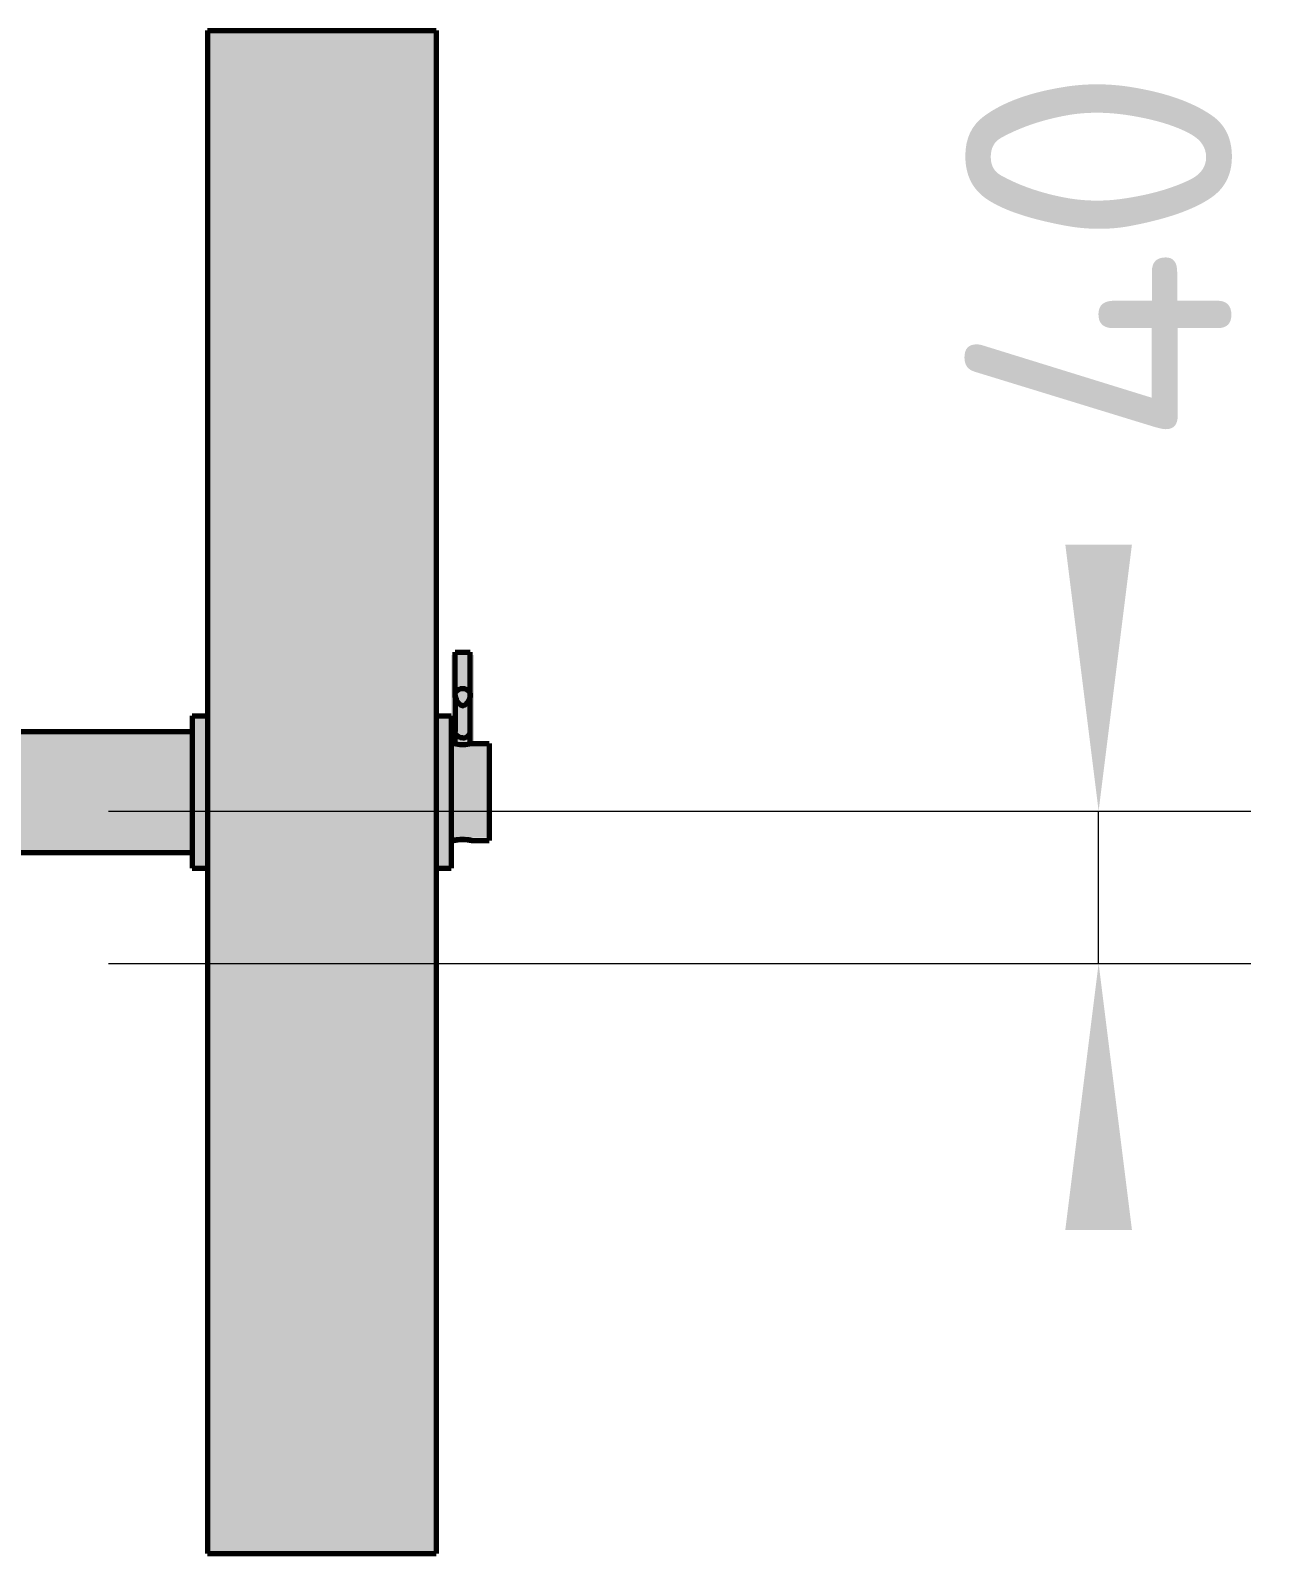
# Model space of a CAD drawing. Header units: millimetres. Extents: x 0 to 420, y 0 to 297.
# Drawn here: x 103.22 to 119.55, y 172.5 to 192.5 of the extents above; entities that cross this region are included whole.
import ezdxf

# ---------------------------------------------------------------- set-up
doc = ezdxf.new("R2010")
doc.units = ezdxf.units.MM
for name, color, linetype, lineweight in [('01-VISIBLE', 7, 'CONTINUOUS', 70), ('04-COTA', 3, 'CONTINUOUS', 18), ('13-GRAFICA', 30, 'CONTINUOUS', 18)]:
    doc.layers.add(name, color=color, linetype=linetype, lineweight=lineweight)
doc.styles.add('ISO3098', font='isocpeur.ttf')
doc.dimstyles.new('FLAMA-IRAM', dxfattribs={"dimtxt": 3.5, "dimasz": 3.5, "dimexe": 2, "dimexo": 1.5, "dimgap": 1, "dimtad": 1, "dimdec": 1, "dimtxsty": 'ISO3098', "dimblk": 'IRAM_FLECHA', "dimblk1": 'IRAM_FLECHA', "dimblk2": 'IRAM_FLECHA', "dimcen": 2.5, "dimclrd": 256, "dimclre": 256, "dimclrt": 256, "dimazin": 3, "dimtfac": 1, "dimtmove": 0, "dimatfit": 3, "dimlwd": 18, "dimlwe": 18})

# ---------------------------------------------------------------- blocks, each defined once
blk = doc.blocks.new('IRAM_FLECHA')
blk.add_solid([(0, 0), (-1, 0.125), (-1, -0.125)])

msp = doc.modelspace()

# ---------------------------------------------------------------- hatches: boundary and pattern name
at = {"layer": '13-GRAFICA', "true_color": 0x202020}
h = msp.add_hatch(color=7, dxfattribs=at)
h.dxf.hatch_style = 1
h.paths.add_polyline_path([(105.55, 172.5), (105.55, 192.5), (108.55, 192.5), (108.55, 172.5)])
at = {"layer": '13-GRAFICA', "true_color": 0xb21820}
h = msp.add_hatch(color=7, dxfattribs=at)
h.dxf.hatch_style = 1
h.paths.add_polyline_path([(108.75, 184.3), (109.05, 184.3), (109.05, 183.1), (108.75, 183.1)])
at = {"layer": '13-GRAFICA', "true_color": 0x787a80}
h = msp.add_hatch(color=7, dxfattribs=at)
h.dxf.hatch_style = 1
h.paths.add_polyline_path([(105.55, 183.5), (105.55, 181.5), (105.35, 181.5), (105.35, 183.5)])
h = msp.add_hatch(color=7, dxfattribs=at)
h.dxf.hatch_style = 1
h.paths.add_polyline_path([(108.75, 183.5), (108.75, 181.5), (108.55, 181.5), (108.55, 183.5)])
at = {"layer": '13-GRAFICA', "true_color": 0xb21820}
h = msp.add_hatch(color=7, dxfattribs=at)
h.dxf.hatch_style = 1
h.paths.add_polyline_path([(80.65, 181.7), (80.65, 183.3), (105.35, 183.3), (105.35, 181.7)])
at = {"layer": '13-GRAFICA', "true_color": 0x787a80}
h = msp.add_hatch(color=7, dxfattribs=at)
h.dxf.hatch_style = 1
h.paths.add_polyline_path([(108.75, 183.1), (109.25, 183.1), (109.25, 181.9), (108.75, 181.9)])

# ---------------------------------------------------------------- linework, layer by layer
at = {"layer": '01-VISIBLE'}
for p, q in [((105.55, 192.5), (108.55, 192.5)), ((108.8, 183.775), (108.8, 184.335)), ((109, 183.775), (109, 184.335)), ((105.35, 183.5), (105.55, 183.5)), ((108.55, 183.5), (108.75, 183.5)), ((80.65, 183.2937), (105.35, 183.2937)), ((108.8, 183.1325), (108.8, 183.295)), ((109, 183.1325), (109, 183.295)), ((108.75, 183.135), (108.785, 183.135)), ((109.015, 183.135), (109.25, 183.135)), ((108.75, 181.865), (108.785, 181.865)), ((109.015, 181.865), (109.25, 181.865)), ((80.65, 181.7063), (105.35, 181.7063)), ((105.35, 181.5), (105.55, 181.5)), ((108.55, 181.5), (108.75, 181.5)), ((105.55, 172.5), (108.55, 172.5))]:
    msp.add_line(p, q, dxfattribs=at)
for points in [[(105.55, 192.5), (105.55, 192.45), (105.55, 192.4), (105.55, 192.35), (105.55, 192.3), (105.55, 192.25), (105.55, 192.2), (105.55, 192.15), (105.55, 192.1), (105.55, 192.05), (105.55, 192), (105.55, 191.95), (105.55, 191.9), (105.55, 191.85), (105.55, 191.8), (105.55, 191.75), (105.55, 191.7), (105.55, 191.65), (105.55, 191.6), (105.55, 191.55), (105.55, 191.5), (105.55, 191.45), (105.55, 191.4), (105.55, 191.35), (105.55, 191.3), (105.55, 191.25), (105.55, 191.2), (105.55, 191.15), (105.55, 191.1), (105.55, 191.05), (105.55, 191), (105.55, 190.95), (105.55, 190.9), (105.55, 190.85), (105.55, 190.8), (105.55, 190.75), (105.55, 190.7), (105.55, 190.65), (105.55, 190.6), (105.55, 190.55), (105.55, 190.5), (105.55, 190.45), (105.55, 190.4), (105.55, 190.35), (105.55, 190.3), (105.55, 190.25), (105.55, 190.2), (105.55, 190.15), (105.55, 190.1), (105.55, 190.05), (105.55, 190), (105.55, 189.95), (105.55, 189.9), (105.55, 189.85), (105.55, 189.8), (105.55, 189.75), (105.55, 189.7), (105.55, 189.65), (105.55, 189.6), (105.55, 189.55), (105.55, 189.5), (105.55, 189.45), (105.55, 189.4), (105.55, 189.35), (105.55, 189.3), (105.55, 189.25), (105.55, 189.2), (105.55, 189.15), (105.55, 189.1), (105.55, 189.05), (105.55, 189), (105.55, 188.95), (105.55, 188.9), (105.55, 188.85), (105.55, 188.8), (105.55, 188.75), (105.55, 188.7), (105.55, 188.65), (105.55, 188.6), (105.55, 188.55), (105.55, 188.5), (105.55, 188.45), (105.55, 188.4), (105.55, 188.35), (105.55, 188.3), (105.55, 188.25), (105.55, 188.2), (105.55, 188.15), (105.55, 188.1), (105.55, 188.05), (105.55, 188), (105.55, 187.95), (105.55, 187.9), (105.55, 187.85), (105.55, 187.8), (105.55, 187.75), (105.55, 187.7), (105.55, 187.65), (105.55, 187.6), (105.55, 187.55), (105.55, 187.5), (105.55, 187.45), (105.55, 187.4), (105.55, 187.35), (105.55, 187.3), (105.55, 187.25), (105.55, 187.2), (105.55, 187.15), (105.55, 187.1), (105.55, 187.05), (105.55, 187), (105.55, 186.95), (105.55, 186.9), (105.55, 186.85), (105.55, 186.8), (105.55, 186.75), (105.55, 186.7), (105.55, 186.65), (105.55, 186.6), (105.55, 186.55), (105.55, 186.5), (105.55, 186.45), (105.55, 186.4), (105.55, 186.35), (105.55, 186.3), (105.55, 186.25), (105.55, 186.2), (105.55, 186.15), (105.55, 186.1), (105.55, 186.05), (105.55, 186), (105.55, 185.95), (105.55, 185.9), (105.55, 185.85), (105.55, 185.8), (105.55, 185.75), (105.55, 185.7), (105.55, 185.65), (105.55, 185.6), (105.55, 185.55), (105.55, 185.5), (105.55, 185.45), (105.55, 185.4), (105.55, 185.35), (105.55, 185.3), (105.55, 185.25), (105.55, 185.2), (105.55, 185.15), (105.55, 185.1), (105.55, 185.05), (105.55, 185), (105.55, 184.95), (105.55, 184.9), (105.55, 184.85), (105.55, 184.8), (105.55, 184.75), (105.55, 184.7), (105.55, 184.65), (105.55, 184.6), (105.55, 184.55), (105.55, 184.5), (105.55, 184.45), (105.55, 184.4), (105.55, 184.35), (105.55, 184.3), (105.55, 184.25), (105.55, 184.2), (105.55, 184.15), (105.55, 184.1), (105.55, 184.05), (105.55, 184), (105.55, 183.95), (105.55, 183.9), (105.55, 183.85), (105.55, 183.8), (105.55, 183.75), (105.55, 183.7), (105.55, 183.65), (105.55, 183.6), (105.55, 183.55), (105.55, 183.5), (105.55, 183.45), (105.55, 183.4), (105.55, 183.35), (105.55, 183.3), (105.55, 183.25), (105.55, 183.2), (105.55, 183.15), (105.55, 183.1), (105.55, 183.05), (105.55, 183), (105.55, 182.95), (105.55, 182.9), (105.55, 182.85), (105.55, 182.8), (105.55, 182.75), (105.55, 182.7), (105.55, 182.65), (105.55, 182.6), (105.55, 182.55), (105.55, 182.5), (105.55, 182.45), (105.55, 182.4), (105.55, 182.35), (105.55, 182.3), (105.55, 182.25), (105.55, 182.2), (105.55, 182.15), (105.55, 182.1), (105.55, 182.05), (105.55, 182), (105.55, 181.95), (105.55, 181.9), (105.55, 181.85), (105.55, 181.8), (105.55, 181.75), (105.55, 181.7), (105.55, 181.65), (105.55, 181.6), (105.55, 181.55), (105.55, 181.5), (105.55, 181.45), (105.55, 181.4), (105.55, 181.35), (105.55, 181.3), (105.55, 181.25), (105.55, 181.2), (105.55, 181.15), (105.55, 181.1), (105.55, 181.05), (105.55, 181), (105.55, 180.95), (105.55, 180.9), (105.55, 180.85), (105.55, 180.8), (105.55, 180.75), (105.55, 180.7), (105.55, 180.65), (105.55, 180.6), (105.55, 180.55), (105.55, 180.5), (105.55, 180.45), (105.55, 180.4), (105.55, 180.35), (105.55, 180.3), (105.55, 180.25), (105.55, 180.2), (105.55, 180.15), (105.55, 180.1), (105.55, 180.05), (105.55, 180), (105.55, 179.95), (105.55, 179.9), (105.55, 179.85), (105.55, 179.8), (105.55, 179.75), (105.55, 179.7), (105.55, 179.65), (105.55, 179.6), (105.55, 179.55), (105.55, 179.5), (105.55, 179.45), (105.55, 179.4), (105.55, 179.35), (105.55, 179.3), (105.55, 179.25), (105.55, 179.2), (105.55, 179.15), (105.55, 179.1), (105.55, 179.05), (105.55, 179), (105.55, 178.95), (105.55, 178.9), (105.55, 178.85), (105.55, 178.8), (105.55, 178.75), (105.55, 178.7), (105.55, 178.65), (105.55, 178.6), (105.55, 178.55), (105.55, 178.5), (105.55, 178.45), (105.55, 178.4), (105.55, 178.35), (105.55, 178.3), (105.55, 178.25), (105.55, 178.2), (105.55, 178.15), (105.55, 178.1), (105.55, 178.05), (105.55, 178), (105.55, 177.95), (105.55, 177.9), (105.55, 177.85), (105.55, 177.8), (105.55, 177.75), (105.55, 177.7), (105.55, 177.65), (105.55, 177.6), (105.55, 177.55), (105.55, 177.5), (105.55, 177.45), (105.55, 177.4), (105.55, 177.35), (105.55, 177.3), (105.55, 177.25), (105.55, 177.2), (105.55, 177.15), (105.55, 177.1), (105.55, 177.05), (105.55, 177), (105.55, 176.95), (105.55, 176.9), (105.55, 176.85), (105.55, 176.8), (105.55, 176.75), (105.55, 176.7), (105.55, 176.65), (105.55, 176.6), (105.55, 176.55), (105.55, 176.5), (105.55, 176.45), (105.55, 176.4), (105.55, 176.35), (105.55, 176.3), (105.55, 176.25), (105.55, 176.2), (105.55, 176.15), (105.55, 176.1), (105.55, 176.05), (105.55, 176), (105.55, 175.95), (105.55, 175.9), (105.55, 175.85), (105.55, 175.8), (105.55, 175.75), (105.55, 175.7), (105.55, 175.65), (105.55, 175.6), (105.55, 175.55), (105.55, 175.5), (105.55, 175.45), (105.55, 175.4), (105.55, 175.35), (105.55, 175.3), (105.55, 175.25), (105.55, 175.2), (105.55, 175.15), (105.55, 175.1), (105.55, 175.05), (105.55, 175), (105.55, 174.95), (105.55, 174.9), (105.55, 174.85), (105.55, 174.8), (105.55, 174.75), (105.55, 174.7), (105.55, 174.65), (105.55, 174.6), (105.55, 174.55), (105.55, 174.5), (105.55, 174.45), (105.55, 174.4), (105.55, 174.35), (105.55, 174.3), (105.55, 174.25), (105.55, 174.2), (105.55, 174.15), (105.55, 174.1), (105.55, 174.05), (105.55, 174), (105.55, 173.95), (105.55, 173.9), (105.55, 173.85), (105.55, 173.8), (105.55, 173.75), (105.55, 173.7), (105.55, 173.65), (105.55, 173.6), (105.55, 173.55), (105.55, 173.5), (105.55, 173.45), (105.55, 173.4), (105.55, 173.35), (105.55, 173.3), (105.55, 173.25), (105.55, 173.2), (105.55, 173.15), (105.55, 173.1), (105.55, 173.05), (105.55, 173), (105.55, 172.95), (105.55, 172.9), (105.55, 172.85), (105.55, 172.8), (105.55, 172.75), (105.55, 172.7), (105.55, 172.65), (105.55, 172.6), (105.55, 172.55), (105.55, 172.5)], [(108.55, 192.5), (108.55, 192.45), (108.55, 192.4), (108.55, 192.35), (108.55, 192.3), (108.55, 192.25), (108.55, 192.2), (108.55, 192.15), (108.55, 192.1), (108.55, 192.05), (108.55, 192), (108.55, 191.95), (108.55, 191.9), (108.55, 191.85), (108.55, 191.8), (108.55, 191.75), (108.55, 191.7), (108.55, 191.65), (108.55, 191.6), (108.55, 191.55), (108.55, 191.5), (108.55, 191.45), (108.55, 191.4), (108.55, 191.35), (108.55, 191.3), (108.55, 191.25), (108.55, 191.2), (108.55, 191.15), (108.55, 191.1), (108.55, 191.05), (108.55, 191), (108.55, 190.95), (108.55, 190.9), (108.55, 190.85), (108.55, 190.8), (108.55, 190.75), (108.55, 190.7), (108.55, 190.65), (108.55, 190.6), (108.55, 190.55), (108.55, 190.5), (108.55, 190.45), (108.55, 190.4), (108.55, 190.35), (108.55, 190.3), (108.55, 190.25), (108.55, 190.2), (108.55, 190.15), (108.55, 190.1), (108.55, 190.05), (108.55, 190), (108.55, 189.95), (108.55, 189.9), (108.55, 189.85), (108.55, 189.8), (108.55, 189.75), (108.55, 189.7), (108.55, 189.65), (108.55, 189.6), (108.55, 189.55), (108.55, 189.5), (108.55, 189.45), (108.55, 189.4), (108.55, 189.35), (108.55, 189.3), (108.55, 189.25), (108.55, 189.2), (108.55, 189.15), (108.55, 189.1), (108.55, 189.05), (108.55, 189), (108.55, 188.95), (108.55, 188.9), (108.55, 188.85), (108.55, 188.8), (108.55, 188.75), (108.55, 188.7), (108.55, 188.65), (108.55, 188.6), (108.55, 188.55), (108.55, 188.5), (108.55, 188.45), (108.55, 188.4), (108.55, 188.35), (108.55, 188.3), (108.55, 188.25), (108.55, 188.2), (108.55, 188.15), (108.55, 188.1), (108.55, 188.05), (108.55, 188), (108.55, 187.95), (108.55, 187.9), (108.55, 187.85), (108.55, 187.8), (108.55, 187.75), (108.55, 187.7), (108.55, 187.65), (108.55, 187.6), (108.55, 187.55), (108.55, 187.5), (108.55, 187.45), (108.55, 187.4), (108.55, 187.35), (108.55, 187.3), (108.55, 187.25), (108.55, 187.2), (108.55, 187.15), (108.55, 187.1), (108.55, 187.05), (108.55, 187), (108.55, 186.95), (108.55, 186.9), (108.55, 186.85), (108.55, 186.8), (108.55, 186.75), (108.55, 186.7), (108.55, 186.65), (108.55, 186.6), (108.55, 186.55), (108.55, 186.5), (108.55, 186.45), (108.55, 186.4), (108.55, 186.35), (108.55, 186.3), (108.55, 186.25), (108.55, 186.2), (108.55, 186.15), (108.55, 186.1), (108.55, 186.05), (108.55, 186), (108.55, 185.95), (108.55, 185.9), (108.55, 185.85), (108.55, 185.8), (108.55, 185.75), (108.55, 185.7), (108.55, 185.65), (108.55, 185.6), (108.55, 185.55), (108.55, 185.5), (108.55, 185.45), (108.55, 185.4), (108.55, 185.35), (108.55, 185.3), (108.55, 185.25), (108.55, 185.2), (108.55, 185.15), (108.55, 185.1), (108.55, 185.05), (108.55, 185), (108.55, 184.95), (108.55, 184.9), (108.55, 184.85), (108.55, 184.8), (108.55, 184.75), (108.55, 184.7), (108.55, 184.65), (108.55, 184.6), (108.55, 184.55), (108.55, 184.5), (108.55, 184.45), (108.55, 184.4), (108.55, 184.35), (108.55, 184.3), (108.55, 184.25), (108.55, 184.2), (108.55, 184.15), (108.55, 184.1), (108.55, 184.05), (108.55, 184), (108.55, 183.95), (108.55, 183.9), (108.55, 183.85), (108.55, 183.8), (108.55, 183.75), (108.55, 183.7), (108.55, 183.65), (108.55, 183.6), (108.55, 183.55), (108.55, 183.5), (108.55, 183.45), (108.55, 183.4), (108.55, 183.35), (108.55, 183.3), (108.55, 183.25), (108.55, 183.2), (108.55, 183.15), (108.55, 183.1), (108.55, 183.05), (108.55, 183), (108.55, 182.95), (108.55, 182.9), (108.55, 182.85), (108.55, 182.8), (108.55, 182.75), (108.55, 182.7), (108.55, 182.65), (108.55, 182.6), (108.55, 182.55), (108.55, 182.5), (108.55, 182.45), (108.55, 182.4), (108.55, 182.35), (108.55, 182.3), (108.55, 182.25), (108.55, 182.2), (108.55, 182.15), (108.55, 182.1), (108.55, 182.05), (108.55, 182), (108.55, 181.95), (108.55, 181.9), (108.55, 181.85), (108.55, 181.8), (108.55, 181.75), (108.55, 181.7), (108.55, 181.65), (108.55, 181.6), (108.55, 181.55), (108.55, 181.5), (108.55, 181.45), (108.55, 181.4), (108.55, 181.35), (108.55, 181.3), (108.55, 181.25), (108.55, 181.2), (108.55, 181.15), (108.55, 181.1), (108.55, 181.05), (108.55, 181), (108.55, 180.95), (108.55, 180.9), (108.55, 180.85), (108.55, 180.8), (108.55, 180.75), (108.55, 180.7), (108.55, 180.65), (108.55, 180.6), (108.55, 180.55), (108.55, 180.5), (108.55, 180.45), (108.55, 180.4), (108.55, 180.35), (108.55, 180.3), (108.55, 180.25), (108.55, 180.2), (108.55, 180.15), (108.55, 180.1), (108.55, 180.05), (108.55, 180), (108.55, 179.95), (108.55, 179.9), (108.55, 179.85), (108.55, 179.8), (108.55, 179.75), (108.55, 179.7), (108.55, 179.65), (108.55, 179.6), (108.55, 179.55), (108.55, 179.5), (108.55, 179.45), (108.55, 179.4), (108.55, 179.35), (108.55, 179.3), (108.55, 179.25), (108.55, 179.2), (108.55, 179.15), (108.55, 179.1), (108.55, 179.05), (108.55, 179), (108.55, 178.95), (108.55, 178.9), (108.55, 178.85), (108.55, 178.8), (108.55, 178.75), (108.55, 178.7), (108.55, 178.65), (108.55, 178.6), (108.55, 178.55), (108.55, 178.5), (108.55, 178.45), (108.55, 178.4), (108.55, 178.35), (108.55, 178.3), (108.55, 178.25), (108.55, 178.2), (108.55, 178.15), (108.55, 178.1), (108.55, 178.05), (108.55, 178), (108.55, 177.95), (108.55, 177.9), (108.55, 177.85), (108.55, 177.8), (108.55, 177.75), (108.55, 177.7), (108.55, 177.65), (108.55, 177.6), (108.55, 177.55), (108.55, 177.5), (108.55, 177.45), (108.55, 177.4), (108.55, 177.35), (108.55, 177.3), (108.55, 177.25), (108.55, 177.2), (108.55, 177.15), (108.55, 177.1), (108.55, 177.05), (108.55, 177), (108.55, 176.95), (108.55, 176.9), (108.55, 176.85), (108.55, 176.8), (108.55, 176.75), (108.55, 176.7), (108.55, 176.65), (108.55, 176.6), (108.55, 176.55), (108.55, 176.5), (108.55, 176.45), (108.55, 176.4), (108.55, 176.35), (108.55, 176.3), (108.55, 176.25), (108.55, 176.2), (108.55, 176.15), (108.55, 176.1), (108.55, 176.05), (108.55, 176), (108.55, 175.95), (108.55, 175.9), (108.55, 175.85), (108.55, 175.8), (108.55, 175.75), (108.55, 175.7), (108.55, 175.65), (108.55, 175.6), (108.55, 175.55), (108.55, 175.5), (108.55, 175.45), (108.55, 175.4), (108.55, 175.35), (108.55, 175.3), (108.55, 175.25), (108.55, 175.2), (108.55, 175.15), (108.55, 175.1), (108.55, 175.05), (108.55, 175), (108.55, 174.95), (108.55, 174.9), (108.55, 174.85), (108.55, 174.8), (108.55, 174.75), (108.55, 174.7), (108.55, 174.65), (108.55, 174.6), (108.55, 174.55), (108.55, 174.5), (108.55, 174.45), (108.55, 174.4), (108.55, 174.35), (108.55, 174.3), (108.55, 174.25), (108.55, 174.2), (108.55, 174.15), (108.55, 174.1), (108.55, 174.05), (108.55, 174), (108.55, 173.95), (108.55, 173.9), (108.55, 173.85), (108.55, 173.8), (108.55, 173.75), (108.55, 173.7), (108.55, 173.65), (108.55, 173.6), (108.55, 173.55), (108.55, 173.5), (108.55, 173.45), (108.55, 173.4), (108.55, 173.35), (108.55, 173.3), (108.55, 173.25), (108.55, 173.2), (108.55, 173.15), (108.55, 173.1), (108.55, 173.05), (108.55, 173), (108.55, 172.95), (108.55, 172.9), (108.55, 172.85), (108.55, 172.8), (108.55, 172.75), (108.55, 172.7), (108.55, 172.65), (108.55, 172.6), (108.55, 172.55), (108.55, 172.5)], [(108.8, 184.335), (108.825, 184.335), (108.85, 184.335), (108.875, 184.335), (108.9, 184.335), (108.925, 184.335), (108.95, 184.335), (108.975, 184.335), (109, 184.335)], [(108.8, 183.775), (108.8033, 183.7992), (108.8138, 183.8213), (108.8308, 183.8388), (108.8521, 183.8508), (108.8756, 183.8577), (108.9, 183.86)], [(108.9, 183.86), (108.9244, 183.8577), (108.9479, 183.8508), (108.9692, 183.8388), (108.9862, 183.8213), (108.9967, 183.7992), (109, 183.775)], [(109, 183.775), (108.9969, 183.7487), (108.9888, 183.7235), (108.9772, 183.6996), (108.9628, 183.6773), (108.9457, 183.6571), (108.9251, 183.6405), (108.9, 183.633), (108.8749, 183.6405), (108.8543, 183.6571), (108.8372, 183.6773), (108.8228, 183.6996), (108.8112, 183.7235), (108.8031, 183.7487), (108.8, 183.775)], [(108.8, 183.775), (108.8006, 183.7635), (108.8024, 183.7522), (108.8051, 183.741), (108.8087, 183.7301), (108.8129, 183.7194), (108.8178, 183.709)], [(108.8, 183.775), (108.8, 183.7497), (108.8, 183.7245), (108.8, 183.6992), (108.8, 183.6739), (108.8, 183.6487), (108.8, 183.6234), (108.8, 183.5982), (108.8, 183.5729), (108.8, 183.5476), (108.8, 183.5224), (108.8, 183.4971), (108.8, 183.4718), (108.8, 183.4466), (108.8, 183.4213), (108.8, 183.3961), (108.8, 183.3708), (108.8, 183.3455), (108.8, 183.3203), (108.8, 183.295)], [(108.8179, 183.7087), (108.8179, 183.7087), (108.8179, 183.7087), (108.8179, 183.7087), (108.8179, 183.7087), (108.8179, 183.7087), (108.8179, 183.7087)], [(108.8211, 183.7027), (108.8214, 183.7021), (108.8218, 183.7015), (108.8221, 183.7008), (108.8225, 183.7002), (108.8228, 183.6996), (108.8232, 183.699)], [(108.8233, 183.6987), (108.8233, 183.6987), (108.8233, 183.6987), (108.8233, 183.6987), (108.8233, 183.6987), (108.8233, 183.6987), (108.8233, 183.6987)], [(108.8273, 183.6919), (108.828, 183.6908), (108.8288, 183.6896), (108.8295, 183.6885), (108.8302, 183.6874), (108.831, 183.6862), (108.8317, 183.6851)], [(108.8319, 183.6848), (108.8319, 183.6848), (108.8319, 183.6848), (108.8319, 183.6848), (108.8319, 183.6848), (108.8319, 183.6848), (108.8319, 183.6848)], [(108.832, 183.6847), (108.8322, 183.6844), (108.8324, 183.6842), (108.8325, 183.6839), (108.8327, 183.6837), (108.8329, 183.6834), (108.833, 183.6832)], [(108.8371, 183.6774), (108.8378, 183.6765), (108.8385, 183.6756), (108.8391, 183.6747), (108.8398, 183.6738), (108.8405, 183.6729), (108.8412, 183.672)], [(108.8441, 183.6684), (108.8442, 183.6683), (108.8444, 183.6681), (108.8445, 183.6679), (108.8447, 183.6677), (108.8448, 183.6675), (108.845, 183.6674)], [(108.8485, 183.6633), (108.8489, 183.6628), (108.8493, 183.6624), (108.8498, 183.6619), (108.8502, 183.6614), (108.8506, 183.6609), (108.8511, 183.6604)], [(108.8554, 183.656), (108.8554, 183.656), (108.8554, 183.656), (108.8554, 183.656), (108.8554, 183.656), (108.8554, 183.656), (108.8554, 183.656)], [(108.8555, 183.6559), (108.8555, 183.6559), (108.8555, 183.6559), (108.8555, 183.6559), (108.8555, 183.6559), (108.8555, 183.6559), (108.8555, 183.6559)], [(108.8555, 183.6559), (108.8555, 183.6559), (108.8556, 183.6558), (108.8556, 183.6558), (108.8556, 183.6558), (108.8556, 183.6558), (108.8556, 183.6557)], [(108.8558, 183.6556), (108.8561, 183.6553), (108.8563, 183.6551), (108.8566, 183.6548), (108.8568, 183.6546), (108.8571, 183.6544), (108.8573, 183.6541)], [(108.8589, 183.6526), (108.8593, 183.6523), (108.8597, 183.6519), (108.8601, 183.6516), (108.8605, 183.6512), (108.8608, 183.6509), (108.8612, 183.6506)], [(108.8659, 183.6467), (108.8659, 183.6467), (108.8659, 183.6467), (108.8659, 183.6467), (108.8659, 183.6467), (108.8659, 183.6467), (108.8659, 183.6467)], [(108.8659, 183.6467), (108.8659, 183.6467), (108.8659, 183.6467), (108.8659, 183.6467), (108.8659, 183.6467), (108.8659, 183.6467), (108.8659, 183.6467)], [(108.8823, 183.6368), (108.8823, 183.6368), (108.8823, 183.6368), (108.8823, 183.6368), (108.8823, 183.6368), (108.8823, 183.6368), (108.8823, 183.6368)], [(108.8825, 183.6367), (108.8825, 183.6367), (108.8825, 183.6367), (108.8825, 183.6367), (108.8825, 183.6367), (108.8825, 183.6367), (108.8825, 183.6367)], [(108.8826, 183.6366), (108.8826, 183.6366), (108.8826, 183.6366), (108.8826, 183.6366), (108.8826, 183.6366), (108.8826, 183.6366), (108.8826, 183.6366)], [(108.8828, 183.6366), (108.8828, 183.6366), (108.8828, 183.6366), (108.8828, 183.6366), (108.8828, 183.6366), (108.8828, 183.6366), (108.8828, 183.6366)], [(108.883, 183.6365), (108.883, 183.6365), (108.883, 183.6365), (108.883, 183.6365), (108.883, 183.6365), (108.883, 183.6365), (108.883, 183.6365)], [(108.8832, 183.6364), (108.8832, 183.6364), (108.8832, 183.6364), (108.8832, 183.6364), (108.8832, 183.6364), (108.8832, 183.6364), (108.8832, 183.6364)], [(108.8833, 183.6364), (108.8833, 183.6364), (108.8833, 183.6364), (108.8833, 183.6364), (108.8833, 183.6364), (108.8833, 183.6364), (108.8833, 183.6364)], [(108.8933, 183.6335), (108.8933, 183.6335), (108.8933, 183.6335), (108.8933, 183.6335), (108.8933, 183.6335), (108.8933, 183.6335), (108.8933, 183.6335)], [(108.8934, 183.6335), (108.8934, 183.6335), (108.8934, 183.6335), (108.8934, 183.6335), (108.8934, 183.6335), (108.8934, 183.6335), (108.8934, 183.6335)], [(108.8934, 183.6335), (108.8934, 183.6335), (108.8934, 183.6335), (108.8934, 183.6335), (108.8934, 183.6335), (108.8934, 183.6335), (108.8934, 183.6335)], [(108.8935, 183.6335), (108.8935, 183.6335), (108.8935, 183.6335), (108.8935, 183.6335), (108.8935, 183.6335), (108.8935, 183.6335), (108.8935, 183.6335)], [(108.8935, 183.6335), (108.8935, 183.6335), (108.8935, 183.6335), (108.8935, 183.6335), (108.8935, 183.6335), (108.8935, 183.6335), (108.8935, 183.6335)], [(108.8936, 183.6335), (108.8936, 183.6335), (108.8936, 183.6335), (108.8936, 183.6335), (108.8936, 183.6335), (108.8936, 183.6335), (108.8936, 183.6335)], [(108.8936, 183.6335), (108.8936, 183.6335), (108.8936, 183.6335), (108.8936, 183.6335), (108.8936, 183.6335), (108.8936, 183.6335), (108.8936, 183.6335)], [(108.8937, 183.6335), (108.8937, 183.6335), (108.8937, 183.6335), (108.8937, 183.6335), (108.8937, 183.6335), (108.8937, 183.6335), (108.8937, 183.6335)], [(108.8938, 183.6335), (108.8938, 183.6335), (108.8938, 183.6335), (108.8938, 183.6335), (108.8938, 183.6335), (108.8938, 183.6335), (108.8938, 183.6335)], [(108.8938, 183.6334), (108.8938, 183.6334), (108.8938, 183.6334), (108.8938, 183.6334), (108.8938, 183.6334), (108.8938, 183.6334), (108.8938, 183.6334)], [(108.8939, 183.6334), (108.8939, 183.6334), (108.8939, 183.6334), (108.8939, 183.6334), (108.8939, 183.6334), (108.8939, 183.6334), (108.8939, 183.6334)], [(108.8939, 183.6334), (108.8939, 183.6334), (108.8939, 183.6334), (108.8939, 183.6334), (108.8939, 183.6334), (108.8939, 183.6334), (108.8939, 183.6334)], [(108.894, 183.6334), (108.894, 183.6334), (108.894, 183.6334), (108.894, 183.6334), (108.894, 183.6334), (108.894, 183.6334), (108.894, 183.6334)], [(108.894, 183.6334), (108.894, 183.6334), (108.894, 183.6334), (108.894, 183.6334), (108.894, 183.6334), (108.894, 183.6334), (108.894, 183.6334)], [(108.8941, 183.6334), (108.8941, 183.6334), (108.8941, 183.6334), (108.8941, 183.6334), (108.8941, 183.6334), (108.8941, 183.6334), (108.8941, 183.6334)], [(108.8941, 183.6334), (108.8941, 183.6334), (108.8941, 183.6334), (108.8941, 183.6334), (108.8941, 183.6334), (108.8941, 183.6334), (108.8941, 183.6334)], [(108.8942, 183.6334), (108.8942, 183.6334), (108.8942, 183.6334), (108.8942, 183.6334), (108.8942, 183.6334), (108.8942, 183.6334), (108.8942, 183.6334)], [(108.8942, 183.6334), (108.8942, 183.6334), (108.8942, 183.6334), (108.8942, 183.6334), (108.8942, 183.6334), (108.8942, 183.6334), (108.8942, 183.6334)], [(108.8943, 183.6334), (108.8943, 183.6334), (108.8943, 183.6334), (108.8943, 183.6334), (108.8943, 183.6334), (108.8943, 183.6334), (108.8943, 183.6334)], [(108.8943, 183.6334), (108.8943, 183.6334), (108.8943, 183.6334), (108.8943, 183.6334), (108.8943, 183.6334), (108.8943, 183.6334), (108.8943, 183.6334)], [(108.8944, 183.6334), (108.8944, 183.6334), (108.8944, 183.6334), (108.8944, 183.6334), (108.8944, 183.6334), (108.8944, 183.6334), (108.8944, 183.6334)], [(108.8944, 183.6334), (108.8944, 183.6334), (108.8944, 183.6334), (108.8944, 183.6334), (108.8944, 183.6334), (108.8944, 183.6334), (108.8944, 183.6334)], [(108.8945, 183.6334), (108.8945, 183.6334), (108.8945, 183.6334), (108.8945, 183.6334), (108.8945, 183.6334), (108.8945, 183.6334), (108.8945, 183.6334)], [(108.8945, 183.6333), (108.8945, 183.6333), (108.8945, 183.6333), (108.8945, 183.6333), (108.8945, 183.6333), (108.8945, 183.6333), (108.8945, 183.6333)], [(108.8946, 183.6333), (108.8946, 183.6333), (108.8946, 183.6333), (108.8946, 183.6333), (108.8946, 183.6333), (108.8946, 183.6333), (108.8946, 183.6333)], [(108.8946, 183.6333), (108.8946, 183.6333), (108.8946, 183.6333), (108.8946, 183.6333), (108.8946, 183.6333), (108.8946, 183.6333), (108.8946, 183.6333)], [(108.8947, 183.6333), (108.8947, 183.6333), (108.8947, 183.6333), (108.8947, 183.6333), (108.8947, 183.6333), (108.8947, 183.6333), (108.8947, 183.6333)], [(108.8947, 183.6333), (108.8947, 183.6333), (108.8947, 183.6333), (108.8947, 183.6333), (108.8947, 183.6333), (108.8947, 183.6333), (108.8947, 183.6333)], [(108.8948, 183.6333), (108.8948, 183.6333), (108.8948, 183.6333), (108.8948, 183.6333), (108.8948, 183.6333), (108.8948, 183.6333), (108.8948, 183.6333)], [(108.8949, 183.6333), (108.8949, 183.6333), (108.8949, 183.6333), (108.8949, 183.6333), (108.8949, 183.6333), (108.8949, 183.6333), (108.8949, 183.6333)], [(108.8949, 183.6333), (108.8949, 183.6333), (108.8949, 183.6333), (108.8949, 183.6333), (108.8949, 183.6333), (108.8949, 183.6333), (108.8949, 183.6333)], [(108.895, 183.6333), (108.895, 183.6333), (108.895, 183.6333), (108.895, 183.6333), (108.895, 183.6333), (108.895, 183.6333), (108.895, 183.6333)], [(108.895, 183.6333), (108.895, 183.6333), (108.895, 183.6333), (108.895, 183.6333), (108.895, 183.6333), (108.895, 183.6333), (108.895, 183.6333)], [(108.8951, 183.6333), (108.8951, 183.6333), (108.8951, 183.6333), (108.8951, 183.6333), (108.8951, 183.6333), (108.8952, 183.6333), (108.8952, 183.6333)], [(108.9, 183.633), (108.9001, 183.633), (108.9001, 183.633), (108.9001, 183.633), (108.9002, 183.633), (108.9002, 183.633), (108.9002, 183.633)], [(108.9002, 183.633), (108.9006, 183.633), (108.9011, 183.633), (108.9015, 183.633), (108.9019, 183.633), (108.9023, 183.633), (108.9027, 183.6331)], [(108.9029, 183.6331), (108.9036, 183.6331), (108.9043, 183.6332), (108.905, 183.6333), (108.9057, 183.6334), (108.9064, 183.6335), (108.9071, 183.6336)], [(108.9113, 183.6345), (108.9113, 183.6345), (108.9113, 183.6345), (108.9113, 183.6345), (108.9113, 183.6345), (108.9113, 183.6345), (108.9113, 183.6345)], [(108.9113, 183.6345), (108.9113, 183.6345), (108.9113, 183.6345), (108.9113, 183.6345), (108.9113, 183.6345), (108.9113, 183.6345), (108.9113, 183.6345)], [(108.9114, 183.6346), (108.9114, 183.6346), (108.9114, 183.6346), (108.9114, 183.6346), (108.9114, 183.6346), (108.9114, 183.6346), (108.9114, 183.6346)], [(108.9115, 183.6346), (108.9115, 183.6346), (108.9115, 183.6346), (108.9115, 183.6346), (108.9115, 183.6346), (108.9115, 183.6346), (108.9115, 183.6346)], [(108.9115, 183.6346), (108.9115, 183.6346), (108.9115, 183.6346), (108.9115, 183.6346), (108.9115, 183.6346), (108.9115, 183.6346), (108.9115, 183.6346)], [(108.9116, 183.6346), (108.9116, 183.6346), (108.9116, 183.6346), (108.9116, 183.6346), (108.9116, 183.6346), (108.9116, 183.6346), (108.9116, 183.6346)], [(108.9117, 183.6347), (108.9117, 183.6347), (108.9117, 183.6347), (108.9117, 183.6347), (108.9117, 183.6347), (108.9117, 183.6347), (108.9117, 183.6347)], [(108.9117, 183.6346), (108.9117, 183.6346), (108.9117, 183.6346), (108.9117, 183.6346), (108.9117, 183.6346), (108.9117, 183.6346), (108.9117, 183.6346)], [(108.9118, 183.6347), (108.9118, 183.6347), (108.9118, 183.6347), (108.9118, 183.6347), (108.9118, 183.6347), (108.9118, 183.6347), (108.9118, 183.6347)], [(108.9119, 183.6347), (108.9119, 183.6347), (108.9119, 183.6347), (108.9119, 183.6347), (108.9119, 183.6347), (108.9119, 183.6347), (108.9119, 183.6347)], [(108.9119, 183.6347), (108.9119, 183.6347), (108.9119, 183.6347), (108.9119, 183.6347), (108.9119, 183.6347), (108.9119, 183.6347), (108.9119, 183.6347)], [(108.912, 183.6347), (108.912, 183.6347), (108.912, 183.6347), (108.912, 183.6347), (108.912, 183.6347), (108.912, 183.6347), (108.912, 183.6347)], [(108.9121, 183.6348), (108.9121, 183.6348), (108.9121, 183.6348), (108.9121, 183.6348), (108.9121, 183.6348), (108.9121, 183.6348), (108.9121, 183.6348)], [(108.9121, 183.6348), (108.9121, 183.6348), (108.9121, 183.6348), (108.9121, 183.6348), (108.9121, 183.6348), (108.9121, 183.6348), (108.9121, 183.6348)], [(108.9122, 183.6348), (108.9122, 183.6348), (108.9122, 183.6348), (108.9122, 183.6348), (108.9122, 183.6348), (108.9122, 183.6348), (108.9122, 183.6348)], [(108.9123, 183.6348), (108.9123, 183.6348), (108.9123, 183.6348), (108.9123, 183.6348), (108.9123, 183.6348), (108.9123, 183.6348), (108.9123, 183.6348)], [(108.9123, 183.6348), (108.9123, 183.6348), (108.9123, 183.6348), (108.9123, 183.6348), (108.9123, 183.6348), (108.9123, 183.6348), (108.9123, 183.6348)], [(108.9124, 183.6349), (108.9124, 183.6349), (108.9124, 183.6349), (108.9124, 183.6349), (108.9124, 183.6349), (108.9124, 183.6349), (108.9124, 183.6349)], [(108.9125, 183.6349), (108.9125, 183.6349), (108.9125, 183.6349), (108.9125, 183.6349), (108.9125, 183.6349), (108.9125, 183.6349), (108.9125, 183.6349)], [(108.9125, 183.6349), (108.9126, 183.6349), (108.9126, 183.6349), (108.9126, 183.6349), (108.9126, 183.6349), (108.9127, 183.6349), (108.9127, 183.6349)], [(108.9216, 183.6386), (108.9216, 183.6386), (108.9216, 183.6386), (108.9216, 183.6386), (108.9216, 183.6386), (108.9216, 183.6386), (108.9216, 183.6386)], [(108.9216, 183.6386), (108.9216, 183.6386), (108.9216, 183.6386), (108.9216, 183.6386), (108.9216, 183.6386), (108.9216, 183.6386), (108.9216, 183.6386)], [(108.9217, 183.6387), (108.9217, 183.6387), (108.9217, 183.6387), (108.9217, 183.6387), (108.9217, 183.6387), (108.9217, 183.6387), (108.9217, 183.6387)], [(108.9217, 183.6386), (108.9217, 183.6386), (108.9217, 183.6386), (108.9217, 183.6386), (108.9217, 183.6386), (108.9217, 183.6386), (108.9217, 183.6386)], [(108.9218, 183.6387), (108.9218, 183.6387), (108.9218, 183.6387), (108.9218, 183.6387), (108.9218, 183.6387), (108.9218, 183.6387), (108.9218, 183.6387)], [(108.9219, 183.6388), (108.9219, 183.6388), (108.9219, 183.6388), (108.9219, 183.6388), (108.9219, 183.6388), (108.9219, 183.6388), (108.9219, 183.6388)], [(108.9219, 183.6387), (108.9219, 183.6387), (108.9219, 183.6387), (108.9219, 183.6387), (108.9219, 183.6387), (108.9219, 183.6387), (108.9219, 183.6387)], [(108.922, 183.6388), (108.922, 183.6388), (108.922, 183.6388), (108.922, 183.6388), (108.922, 183.6388), (108.922, 183.6388), (108.922, 183.6388)], [(108.922, 183.6388), (108.922, 183.6388), (108.922, 183.6388), (108.922, 183.6388), (108.922, 183.6388), (108.922, 183.6388), (108.922, 183.6388)], [(108.9221, 183.6389), (108.9221, 183.6389), (108.9221, 183.6389), (108.9221, 183.6389), (108.9221, 183.6389), (108.9221, 183.6389), (108.9221, 183.6389)], [(108.9222, 183.6389), (108.9222, 183.6389), (108.9222, 183.6389), (108.9222, 183.6389), (108.9222, 183.6389), (108.9222, 183.6389), (108.9222, 183.6389)], [(108.9222, 183.6389), (108.9222, 183.6389), (108.9222, 183.6389), (108.9222, 183.6389), (108.9222, 183.6389), (108.9222, 183.6389), (108.9222, 183.6389)], [(108.9223, 183.639), (108.9223, 183.639), (108.9223, 183.639), (108.9223, 183.639), (108.9223, 183.639), (108.9223, 183.639), (108.9223, 183.639)], [(108.9223, 183.639), (108.9223, 183.639), (108.9223, 183.639), (108.9223, 183.639), (108.9223, 183.639), (108.9223, 183.639), (108.9223, 183.639)], [(108.9224, 183.639), (108.9224, 183.639), (108.9224, 183.639), (108.9225, 183.639), (108.9225, 183.6391), (108.9225, 183.6391), (108.9225, 183.6391)], [(108.9268, 183.6416), (108.9268, 183.6416), (108.9268, 183.6416), (108.9268, 183.6416), (108.9268, 183.6416), (108.9268, 183.6416), (108.9268, 183.6416)], [(108.9268, 183.6415), (108.9268, 183.6415), (108.9268, 183.6415), (108.9268, 183.6415), (108.9268, 183.6415), (108.9268, 183.6415), (108.9268, 183.6415)], [(108.9269, 183.6416), (108.9269, 183.6416), (108.9269, 183.6416), (108.9269, 183.6416), (108.9269, 183.6417), (108.927, 183.6417), (108.927, 183.6417)], [(108.927, 183.6417), (108.9277, 183.6421), (108.9284, 183.6426), (108.929, 183.643), (108.9297, 183.6435), (108.9304, 183.6439), (108.931, 183.6444)], [(108.932, 183.6451), (108.9324, 183.6454), (108.9328, 183.6457), (108.9332, 183.646), (108.9335, 183.6463), (108.9339, 183.6466), (108.9343, 183.6469)], [(108.9375, 183.6495), (108.9377, 183.6496), (108.9379, 183.6498), (108.9381, 183.65), (108.9383, 183.6502), (108.9385, 183.6504), (108.9387, 183.6505)], [(108.9391, 183.6508), (108.9394, 183.6511), (108.9397, 183.6513), (108.94, 183.6516), (108.9402, 183.6519), (108.9405, 183.6521), (108.9408, 183.6524)], [(108.943, 183.6544), (108.9434, 183.6548), (108.9437, 183.6551), (108.9441, 183.6555), (108.9445, 183.6559), (108.9448, 183.6562), (108.9452, 183.6566)], [(108.9478, 183.6592), (108.9481, 183.6596), (108.9485, 183.66), (108.9489, 183.6604), (108.9492, 183.6608), (108.9496, 183.6611), (108.9499, 183.6615)], [(108.9506, 183.6622), (108.9507, 183.6624), (108.9508, 183.6625), (108.951, 183.6627), (108.9511, 183.6628), (108.9512, 183.663), (108.9514, 183.6631)], [(108.9506, 183.6622), (108.9506, 183.6622), (108.9506, 183.6622), (108.9506, 183.6622), (108.9506, 183.6622), (108.9506, 183.6622), (108.9506, 183.6622)], [(108.9543, 183.6665), (108.9545, 183.6668), (108.9547, 183.667), (108.955, 183.6673), (108.9552, 183.6675), (108.9554, 183.6678), (108.9556, 183.6681)], [(108.9576, 183.6705), (108.9581, 183.6711), (108.9586, 183.6717), (108.9591, 183.6724), (108.9595, 183.673), (108.96, 183.6736), (108.9605, 183.6742)], [(108.9739, 183.694), (108.9739, 183.694), (108.9739, 183.694), (108.9739, 183.694), (108.9739, 183.694), (108.9739, 183.694), (108.9739, 183.694)], [(108.975, 183.6959), (108.9752, 183.6962), (108.9754, 183.6965), (108.9756, 183.6968), (108.9757, 183.6971), (108.9759, 183.6974), (108.9761, 183.6977)], [(109, 183.295), (109, 183.3203), (109, 183.3455), (109, 183.3708), (109, 183.3961), (109, 183.4213), (109, 183.4466), (109, 183.4718), (109, 183.4971), (109, 183.5224), (109, 183.5476), (109, 183.5729), (109, 183.5982), (109, 183.6234), (109, 183.6487), (109, 183.6739), (109, 183.6992), (109, 183.7245), (109, 183.7497), (109, 183.775)], [(109, 183.295), (109, 183.3203), (109, 183.3455), (109, 183.3708), (109, 183.3961), (109, 183.4213), (109, 183.4466), (109, 183.4718), (109, 183.4971), (109, 183.5224), (109, 183.5476), (109, 183.5729), (109, 183.5982), (109, 183.6234), (109, 183.6487), (109, 183.6739), (109, 183.6992), (109, 183.7245), (109, 183.7497), (109, 183.775)], [(105.35, 183.5), (105.35, 183.475), (105.35, 183.45), (105.35, 183.425), (105.35, 183.4), (105.35, 183.375), (105.35, 183.35), (105.35, 183.325), (105.35, 183.3), (105.35, 183.275), (105.35, 183.25), (105.35, 183.225), (105.35, 183.2), (105.35, 183.175), (105.35, 183.15), (105.35, 183.125), (105.35, 183.1), (105.35, 183.075), (105.35, 183.05), (105.35, 183.025), (105.35, 183), (105.35, 182.975), (105.35, 182.95), (105.35, 182.925), (105.35, 182.9), (105.35, 182.875), (105.35, 182.85), (105.35, 182.825), (105.35, 182.8), (105.35, 182.775), (105.35, 182.75), (105.35, 182.725), (105.35, 182.7), (105.35, 182.675), (105.35, 182.65), (105.35, 182.625), (105.35, 182.6), (105.35, 182.575), (105.35, 182.55), (105.35, 182.525), (105.35, 182.5), (105.35, 182.475), (105.35, 182.45), (105.35, 182.425), (105.35, 182.4), (105.35, 182.375), (105.35, 182.35), (105.35, 182.325), (105.35, 182.3), (105.35, 182.275), (105.35, 182.25), (105.35, 182.225), (105.35, 182.2), (105.35, 182.175), (105.35, 182.15), (105.35, 182.125), (105.35, 182.1), (105.35, 182.075), (105.35, 182.05), (105.35, 182.025), (105.35, 182), (105.35, 181.975), (105.35, 181.95), (105.35, 181.925), (105.35, 181.9), (105.35, 181.875), (105.35, 181.85), (105.35, 181.825), (105.35, 181.8), (105.35, 181.775), (105.35, 181.75), (105.35, 181.725), (105.35, 181.7), (105.35, 181.675), (105.35, 181.65), (105.35, 181.625), (105.35, 181.6), (105.35, 181.575), (105.35, 181.55), (105.35, 181.525), (105.35, 181.5)], [(108.75, 183.5), (108.75, 183.475), (108.75, 183.45), (108.75, 183.425), (108.75, 183.4), (108.75, 183.375), (108.75, 183.35), (108.75, 183.325), (108.75, 183.3), (108.75, 183.275), (108.75, 183.25), (108.75, 183.225), (108.75, 183.2), (108.75, 183.175), (108.75, 183.15), (108.75, 183.125), (108.75, 183.1), (108.75, 183.075), (108.75, 183.05), (108.75, 183.025), (108.75, 183), (108.75, 182.975), (108.75, 182.95), (108.75, 182.925), (108.75, 182.9), (108.75, 182.875), (108.75, 182.85), (108.75, 182.825), (108.75, 182.8), (108.75, 182.775), (108.75, 182.75), (108.75, 182.725), (108.75, 182.7), (108.75, 182.675), (108.75, 182.65), (108.75, 182.625), (108.75, 182.6), (108.75, 182.575), (108.75, 182.55), (108.75, 182.525), (108.75, 182.5), (108.75, 182.475), (108.75, 182.45), (108.75, 182.425), (108.75, 182.4), (108.75, 182.375), (108.75, 182.35), (108.75, 182.325), (108.75, 182.3), (108.75, 182.275), (108.75, 182.25), (108.75, 182.225), (108.75, 182.2), (108.75, 182.175), (108.75, 182.15), (108.75, 182.125), (108.75, 182.1), (108.75, 182.075), (108.75, 182.05), (108.75, 182.025), (108.75, 182), (108.75, 181.975), (108.75, 181.95), (108.75, 181.925), (108.75, 181.9), (108.75, 181.875), (108.75, 181.85), (108.75, 181.825), (108.75, 181.8), (108.75, 181.775), (108.75, 181.75), (108.75, 181.725), (108.75, 181.7), (108.75, 181.675), (108.75, 181.65), (108.75, 181.625), (108.75, 181.6), (108.75, 181.575), (108.75, 181.55), (108.75, 181.525), (108.75, 181.5)], [(108.8, 183.295), (108.8, 183.295), (108.8, 183.295), (108.8, 183.295), (108.8, 183.295), (108.8, 183.295), (108.8, 183.295)], [(108.9, 183.21), (108.8756, 183.2123), (108.8521, 183.2192), (108.8308, 183.2312), (108.8138, 183.2487), (108.8033, 183.2708), (108.8, 183.295)], [(108.9, 183.21), (108.9244, 183.2123), (108.9479, 183.2192), (108.9692, 183.2312), (108.9862, 183.2487), (108.9967, 183.2708), (109, 183.295)], [(109, 183.295), (109, 183.295), (109, 183.295), (109, 183.295), (109, 183.295), (109, 183.295), (109, 183.295)], [(108.8, 183.1325), (108.7975, 183.1329), (108.795, 183.1333), (108.7925, 183.1337), (108.79, 183.1341), (108.7875, 183.1346), (108.785, 183.135)], [(108.785, 183.135), (108.8104, 183.1309), (108.8359, 183.1278), (108.8615, 183.1257), (108.8872, 183.1246), (108.9128, 183.1246), (108.9385, 183.1257), (108.9641, 183.1278), (108.9896, 183.1309), (109.015, 183.135)], [(109.015, 183.135), (109.0125, 183.1346), (109.01, 183.1341), (109.0075, 183.1337), (109.005, 183.1333), (109.0025, 183.1329), (109, 183.1325)], [(109.25, 183.135), (109.25, 183.1096), (109.25, 183.0842), (109.25, 183.0588), (109.25, 183.0334), (109.25, 183.008), (109.25, 182.9826), (109.25, 182.9572), (109.25, 182.9318), (109.25, 182.9064), (109.25, 182.881), (109.25, 182.8556), (109.25, 182.8302), (109.25, 182.8048), (109.25, 182.7794), (109.25, 182.754), (109.25, 182.7286), (109.25, 182.7032), (109.25, 182.6778), (109.25, 182.6524), (109.25, 182.627), (109.25, 182.6016), (109.25, 182.5762), (109.25, 182.5508), (109.25, 182.5254), (109.25, 182.5), (109.25, 182.4746), (109.25, 182.4492), (109.25, 182.4238), (109.25, 182.3984), (109.25, 182.373), (109.25, 182.3476), (109.25, 182.3222), (109.25, 182.2968), (109.25, 182.2714), (109.25, 182.246), (109.25, 182.2206), (109.25, 182.1952), (109.25, 182.1698), (109.25, 182.1444), (109.25, 182.119), (109.25, 182.0936), (109.25, 182.0682), (109.25, 182.0428), (109.25, 182.0174), (109.25, 181.992), (109.25, 181.9666), (109.25, 181.9412), (109.25, 181.9158), (109.25, 181.8904), (109.25, 181.865)], [(108.785, 181.865), (108.8104, 181.8691), (108.8359, 181.8722), (108.8615, 181.8743), (108.8872, 181.8754), (108.9128, 181.8754), (108.9385, 181.8743), (108.9641, 181.8722), (108.9896, 181.8691), (109.015, 181.865)], [(108.8126, 181.8694), (108.808, 181.8688), (108.8034, 181.8681), (108.7988, 181.8673), (108.7942, 181.8666), (108.7896, 181.8658), (108.785, 181.865)], [(108.8273, 181.8713), (108.8249, 181.871), (108.8225, 181.8707), (108.82, 181.8704), (108.8176, 181.8701), (108.8152, 181.8698), (108.8128, 181.8694)], [(108.902, 181.8755), (108.8895, 181.8754), (108.8771, 181.8751), (108.8647, 181.8745), (108.8523, 181.8737), (108.8399, 181.8726), (108.8275, 181.8713)], [(109.015, 181.865), (108.9972, 181.868), (108.9793, 181.8705), (108.9614, 181.8725), (108.9434, 181.874), (108.9254, 181.875), (108.9074, 181.8755)]]:
    msp.add_lwpolyline(points, dxfattribs=at)

# ---------------------------------------------------------------- dimensions: what is measured, and where the dimension line sits
at = {"layer": '04-COTA'}
msp.add_linear_dim(base=(117.25, 180.25), p1=(102.75, 180.25), p2=(102.75, 182.25), angle=90, location=(117.25, 189.5285), dimstyle='FLAMA-IRAM', override={"dimlfac": 20, "dimtmove": 2}, dxfattribs=at).render()

doc.saveas('drawing.dxf')
